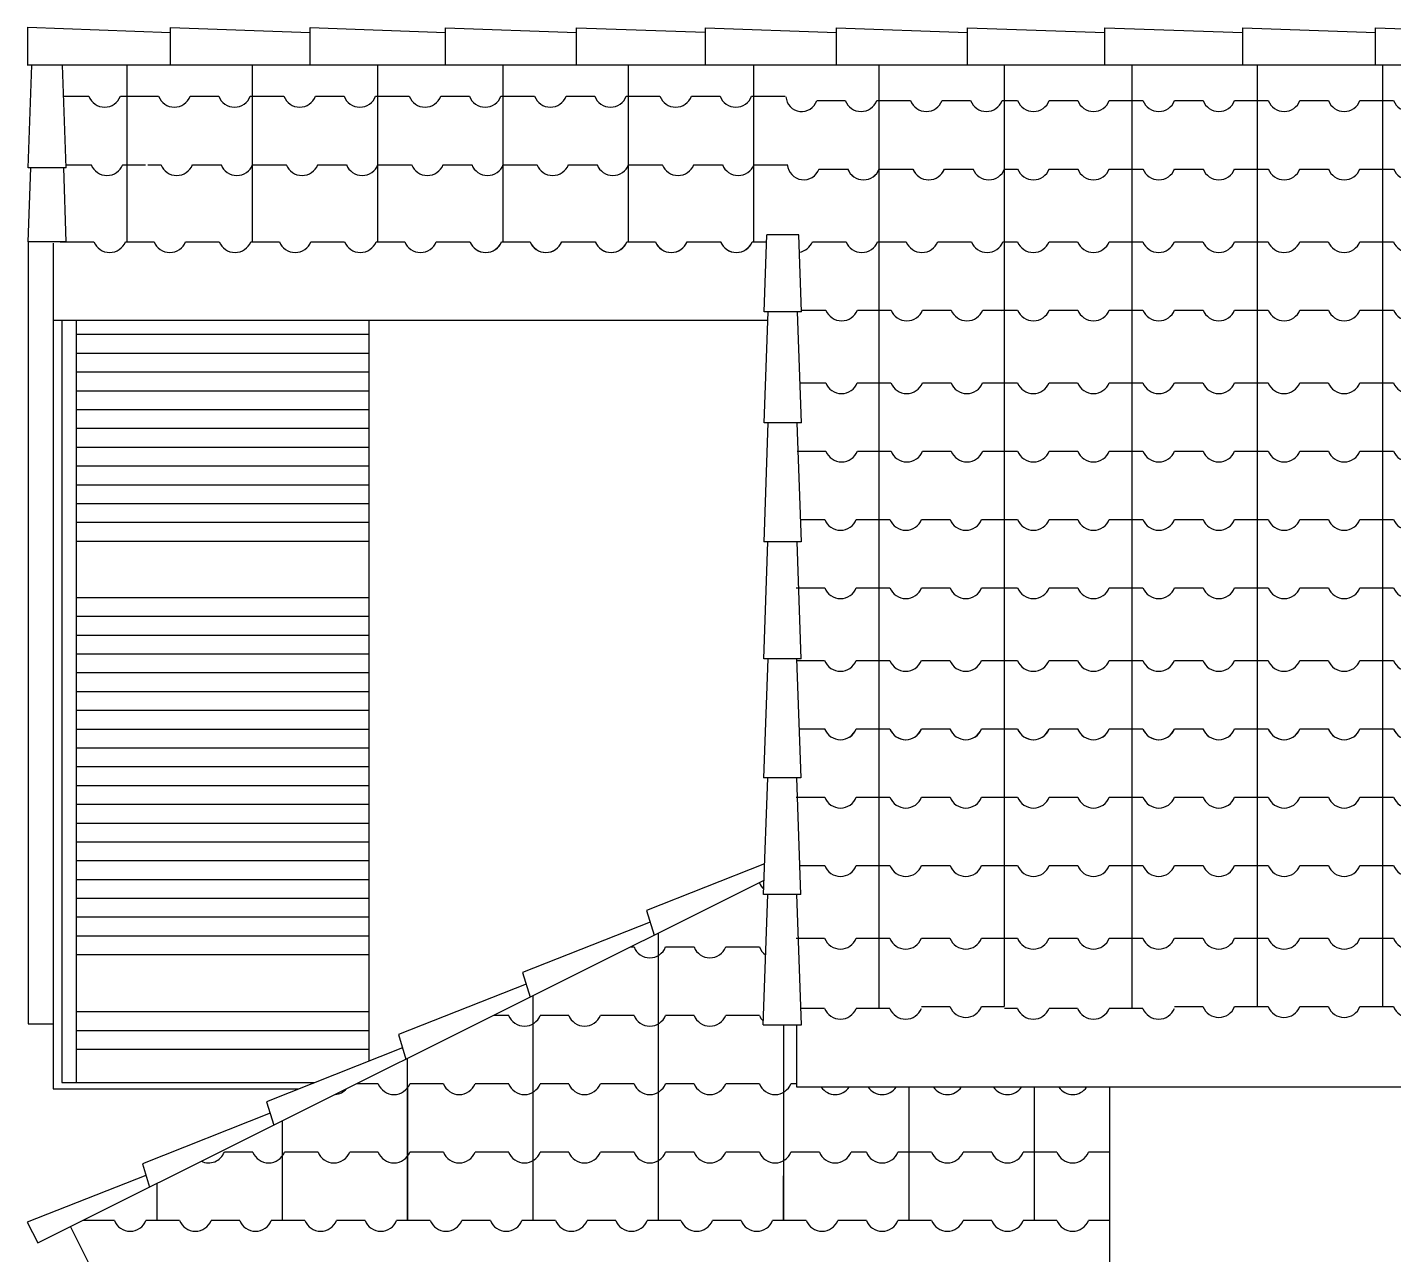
# Model space of a CAD drawing. Extents: x 374.2 to 444.1, y -26.3 to 30.2.
# Drawn here: x 383.017 to 385.415, y -21.227 to -19.072 of the extents above; entities that cross this region are included whole.
import ezdxf

# ---------------------------------------------------------------- set-up
doc = ezdxf.new("R2010")
doc.units = 0
doc.header["$LTSCALE"] = 20
doc.header["$MEASUREMENT"] = 0
for name, color, linetype in [('CORTE', 244, 'CONTINUOUS'), ('JANELA', 5, 'CONTINUOUS'), ('PAREDE', 7, 'CONTINUOUS'), ('TELHADO', 30, 'CONTINUOUS'), ('VISTAL', 30, 'CONTINUOUS'), ('VISTAP', 244, 'CONTINUOUS')]:
    doc.layers.add(name, color=color, linetype=linetype)

msp = doc.modelspace()

# ---------------------------------------------------------------- linework, layer by layer
at = {"layer": 'CORTE', "color": 1, "linetype": 'Continuous'}
for p, q in [((383.1916, -19.1387), (383.1916, -19.4486)), ((383.4116, -19.1387), (383.4116, -19.4486)), ((383.6316, -19.1387), (383.6316, -19.4486)), ((383.8516, -19.1387), (383.8516, -19.4486)), ((384.0716, -19.1387), (384.0716, -19.4486)), ((384.2916, -19.1387), (384.2916, -19.4486)), ((384.5116, -19.1387), (384.5116, -20.7914)), ((384.7316, -19.1387), (384.7316, -20.7914)), ((384.9557, -19.1387), (384.9557, -19.5686)), ((385.1757, -19.1387), (385.1757, -19.5686)), ((385.3957, -19.1387), (385.3957, -19.5686)), ((383.0806, -19.1934), (383.1247, -19.1934)), ((383.1801, -19.1934), (383.2199, -19.1934)), ((383.1801, -19.1934), (383.2199, -19.1934)), ((383.2199, -19.1934), (383.2278, -19.1934)), ((383.2278, -19.1934), (383.2471, -19.1934)), ((383.3025, -19.1934), (383.3526, -19.1934)), ((383.408, -19.1934), (383.4478, -19.1934)), ((383.408, -19.1934), (383.4478, -19.1934)), ((383.4478, -19.1934), (383.4671, -19.1934)), ((383.5225, -19.1934), (383.5726, -19.1934)), ((383.628, -19.1934), (383.6678, -19.1934)), ((383.6678, -19.1934), (383.6871, -19.1934)), ((383.7425, -19.1934), (383.7926, -19.1934)), ((383.848, -19.1934), (383.8878, -19.1934)), ((383.8878, -19.1934), (383.9071, -19.1934)), ((383.9625, -19.1934), (384.0126, -19.1934)), ((384.068, -19.1934), (384.1078, -19.1934)), ((384.068, -19.1934), (384.1078, -19.1934)), ((384.1078, -19.1934), (384.1271, -19.1934)), ((384.1825, -19.1934), (384.2326, -19.1934)), ((384.288, -19.1934), (384.3278, -19.1934)), ((384.3278, -19.1934), (384.3471, -19.1934)), ((384.4023, -19.201), (384.4524, -19.201)), ((384.5078, -19.201), (384.5476, -19.201)), ((384.5476, -19.201), (384.5669, -19.201)), ((384.6223, -19.201), (384.6724, -19.201)), ((384.7278, -19.201), (384.7357, -19.201)), ((384.7357, -19.201), (384.755, -19.201)), ((384.8104, -19.201), (384.8605, -19.201)), ((384.9159, -19.201), (384.9557, -19.201)), ((384.9159, -19.201), (384.9557, -19.201)), ((384.9557, -19.201), (384.975, -19.201)), ((385.0304, -19.201), (385.0805, -19.201)), ((385.1359, -19.201), (385.1757, -19.201)), ((385.1757, -19.201), (385.195, -19.201)), ((385.2504, -19.201), (385.3005, -19.201)), ((385.3559, -19.201), (385.3957, -19.201)), ((385.3957, -19.201), (385.415, -19.201)), ((383.0849, -19.3134), (383.1289, -19.3134)), ((383.1842, -19.3134), (383.224, -19.3134)), ((383.1842, -19.3134), (383.224, -19.3134)), ((383.2284, -19.3134), (383.2319, -19.3134)), ((383.2319, -19.3134), (383.2512, -19.3134)), ((383.3066, -19.3134), (383.3568, -19.3134)), ((383.4121, -19.3134), (383.4519, -19.3134)), ((383.4121, -19.3134), (383.4519, -19.3134)), ((383.4519, -19.3134), (383.4712, -19.3134)), ((383.5266, -19.3134), (383.5768, -19.3134)), ((383.6321, -19.3134), (383.6719, -19.3134)), ((383.6719, -19.3134), (383.6912, -19.3134)), ((383.7466, -19.3134), (383.7968, -19.3134)), ((383.8521, -19.3134), (383.8919, -19.3134)), ((383.8919, -19.3134), (383.9112, -19.3134)), ((383.9666, -19.3134), (384.0168, -19.3134)), ((384.0721, -19.3134), (384.1119, -19.3134)), ((384.0721, -19.3134), (384.1119, -19.3134)), ((384.1119, -19.3134), (384.1312, -19.3134)), ((384.1866, -19.3134), (384.2368, -19.3134)), ((384.2921, -19.3134), (384.3319, -19.3134)), ((384.3319, -19.3134), (384.3512, -19.3134)), ((384.4064, -19.321), (384.4566, -19.321)), ((384.4066, -19.321), (384.4568, -19.321)), ((384.5119, -19.321), (384.5518, -19.321)), ((384.5121, -19.321), (384.5519, -19.321)), ((384.5518, -19.321), (384.5711, -19.321)), ((384.5519, -19.321), (384.5712, -19.321)), ((384.6264, -19.321), (384.6766, -19.321)), ((384.6266, -19.321), (384.6768, -19.321)), ((384.7321, -19.321), (384.7357, -19.321)), ((384.7357, -19.321), (384.755, -19.321)), ((384.8104, -19.321), (384.8605, -19.321)), ((384.9159, -19.321), (384.9557, -19.321)), ((384.9159, -19.321), (384.9557, -19.321)), ((384.9557, -19.321), (384.975, -19.321)), ((385.0304, -19.321), (385.0805, -19.321)), ((385.1359, -19.321), (385.1757, -19.321)), ((385.1757, -19.321), (385.195, -19.321)), ((385.2504, -19.321), (385.3005, -19.321)), ((385.3559, -19.321), (385.3957, -19.321)), ((385.3957, -19.321), (385.415, -19.321)), ((383.0745, -19.4486), (383.1143, -19.4486)), ((383.1143, -19.4486), (383.1336, -19.4486)), ((383.189, -19.4486), (383.2392, -19.4486)), ((383.2945, -19.4486), (383.3343, -19.4486)), ((383.3343, -19.4486), (383.3536, -19.4486)), ((383.409, -19.4486), (383.4592, -19.4486)), ((383.5145, -19.4486), (383.5543, -19.4486)), ((383.5145, -19.4486), (383.5543, -19.4486)), ((383.5543, -19.4486), (383.5736, -19.4486)), ((383.629, -19.4486), (383.6792, -19.4486)), ((383.7345, -19.4486), (383.7743, -19.4486)), ((383.7743, -19.4486), (383.7936, -19.4486)), ((383.849, -19.4486), (383.8992, -19.4486)), ((383.8492, -19.4486), (383.8993, -19.4486)), ((383.9545, -19.4486), (383.9943, -19.4486)), ((383.9545, -19.4486), (383.9943, -19.4486)), ((383.9547, -19.4486), (383.9945, -19.4486)), ((383.9943, -19.4486), (384.0136, -19.4486)), ((383.9943, -19.4486), (384.0136, -19.4486)), ((383.9945, -19.4486), (384.0138, -19.4486)), ((384.069, -19.4486), (384.1192, -19.4486)), ((384.0692, -19.4486), (384.1193, -19.4486)), ((384.1745, -19.4486), (384.2143, -19.4486)), ((384.1747, -19.4486), (384.2145, -19.4486)), ((384.2143, -19.4486), (384.2336, -19.4486)), ((384.2145, -19.4486), (384.2338, -19.4486)), ((384.2892, -19.4486), (384.3142, -19.4486)), ((384.3947, -19.4486), (384.4345, -19.4486)), ((384.4345, -19.4486), (384.4538, -19.4486)), ((384.5092, -19.4486), (384.5593, -19.4486)), ((384.6147, -19.4486), (384.6545, -19.4486)), ((384.6147, -19.4486), (384.6545, -19.4486)), ((384.6545, -19.4486), (384.6738, -19.4486)), ((384.7292, -19.4486), (384.7355, -19.4486)), ((384.7355, -19.4486), (384.7548, -19.4486)), ((384.8102, -19.4486), (384.8603, -19.4486)), ((384.9157, -19.4486), (384.9555, -19.4486)), ((384.9157, -19.4486), (384.9555, -19.4486)), ((384.9555, -19.4486), (384.9748, -19.4486)), ((385.0302, -19.4486), (385.0803, -19.4486)), ((385.1357, -19.4486), (385.1755, -19.4486)), ((385.1755, -19.4486), (385.1948, -19.4486)), ((385.2502, -19.4486), (385.3003, -19.4486)), ((385.3557, -19.4486), (385.3955, -19.4486)), ((385.3955, -19.4486), (385.4148, -19.4486)), ((384.3756, -19.5686), (384.4183, -19.5686)), ((384.3756, -19.5686), (384.4183, -19.5686)), ((384.4737, -19.5686), (384.5135, -19.5686)), ((384.4737, -19.5686), (384.5135, -19.5686)), ((384.5135, -19.5686), (384.5328, -19.5686)), ((384.5135, -19.5686), (384.5328, -19.5686)), ((384.5882, -19.5686), (384.6383, -19.5686)), ((384.5882, -19.5686), (384.6383, -19.5686)), ((384.5882, -19.5686), (384.6383, -19.5686)), ((384.6937, -19.5686), (384.7335, -19.5686)), ((384.6937, -19.5686), (384.7335, -19.5686)), ((384.6937, -19.5686), (384.7335, -19.5686)), ((384.6937, -19.5686), (384.7335, -19.5686)), ((384.6937, -19.5686), (384.7335, -19.5686)), ((384.7335, -19.5686), (384.7357, -19.5686)), ((384.7335, -19.5686), (384.7357, -19.5686)), ((384.7335, -19.5686), (384.7357, -19.5686)), ((384.7335, -19.5686), (384.7357, -19.5686)), ((384.7335, -19.5686), (384.7357, -19.5686)), ((384.7357, -19.5686), (384.755, -19.5686)), ((384.7357, -19.5686), (384.755, -19.5686)), ((384.8104, -19.5686), (384.8605, -19.5686)), ((384.8104, -19.5686), (384.8605, -19.5686)), ((384.9159, -19.5686), (384.9557, -19.5686)), ((384.9159, -19.5686), (384.9557, -19.5686)), ((384.9557, -19.5686), (384.9557, -20.3038)), ((384.9557, -19.5686), (384.975, -19.5686)), ((384.9557, -19.5686), (384.975, -19.5686)), ((385.0304, -19.5686), (385.0805, -19.5686)), ((385.0304, -19.5686), (385.0805, -19.5686)), ((385.0304, -19.5686), (385.0805, -19.5686)), ((385.1359, -19.5686), (385.1757, -19.5686)), ((385.1359, -19.5686), (385.1757, -19.5686)), ((385.1359, -19.5686), (385.1757, -19.5686)), ((385.1359, -19.5686), (385.1757, -19.5686)), ((385.1359, -19.5686), (385.1757, -19.5686)), ((385.1757, -19.5686), (385.195, -19.5686)), ((385.1757, -19.5686), (385.195, -19.5686)), ((385.1757, -19.5686), (385.195, -19.5686)), ((385.1757, -19.5686), (385.195, -19.5686)), ((385.1757, -19.5686), (385.195, -19.5686)), ((385.1757, -19.5686), (385.1757, -20.3038)), ((385.2504, -19.5686), (385.3005, -19.5686)), ((385.2504, -19.5686), (385.3005, -19.5686)), ((385.2504, -19.5686), (385.3005, -19.5686)), ((385.3559, -19.5686), (385.3957, -19.5686)), ((385.3559, -19.5686), (385.3957, -19.5686)), ((385.3559, -19.5686), (385.3957, -19.5686)), ((385.3957, -19.5686), (385.415, -19.5686)), ((385.3957, -19.5686), (385.415, -19.5686)), ((385.3957, -19.5686), (385.415, -19.5686)), ((385.3957, -19.5686), (385.3957, -20.3038)), ((384.3732, -19.6962), (384.4181, -19.6962)), ((384.4735, -19.6962), (384.5133, -19.6962)), ((384.5133, -19.6962), (384.5326, -19.6962)), ((384.588, -19.6962), (384.6381, -19.6962)), ((384.6935, -19.6962), (384.7333, -19.6962)), ((384.73, -19.6962), (384.7355, -19.6962)), ((384.7355, -19.6962), (384.7548, -19.6962)), ((384.8102, -19.6962), (384.8603, -19.6962)), ((384.9157, -19.6962), (384.9555, -19.6962)), ((384.9555, -19.6962), (384.9748, -19.6962)), ((385.0302, -19.6962), (385.0803, -19.6962)), ((385.1357, -19.6962), (385.1755, -19.6962)), ((385.1755, -19.6962), (385.1948, -19.6962)), ((385.2502, -19.6962), (385.3003, -19.6962)), ((385.3557, -19.6962), (385.3955, -19.6962)), ((385.3955, -19.6962), (385.4148, -19.6962)), ((384.3682, -19.8162), (384.4183, -19.8162)), ((384.3682, -19.8162), (384.4183, -19.8162)), ((384.4737, -19.8162), (384.5135, -19.8162)), ((384.4737, -19.8162), (384.5135, -19.8162)), ((384.5135, -19.8162), (384.5328, -19.8162)), ((384.5135, -19.8162), (384.5328, -19.8162)), ((384.5882, -19.8162), (384.6383, -19.8162)), ((384.5882, -19.8162), (384.6383, -19.8162)), ((384.6937, -19.8162), (384.7335, -19.8162)), ((384.6937, -19.8162), (384.7335, -19.8162)), ((384.7273, -19.8162), (384.7357, -19.8162)), ((384.7273, -19.8162), (384.7357, -19.8162)), ((384.7273, -19.8162), (384.7357, -19.8162)), ((384.7357, -19.8162), (384.755, -19.8162)), ((384.7357, -19.8162), (384.755, -19.8162)), ((384.7357, -19.8162), (384.755, -19.8162)), ((384.7357, -19.8162), (384.755, -19.8162)), ((384.8104, -19.8162), (384.8605, -19.8162)), ((384.8104, -19.8162), (384.8605, -19.8162)), ((384.9159, -19.8162), (384.9557, -19.8162)), ((384.9159, -19.8162), (384.9557, -19.8162)), ((384.9557, -19.8162), (384.975, -19.8162)), ((384.9557, -19.8162), (384.975, -19.8162)), ((385.0304, -19.8162), (385.0805, -19.8162)), ((385.0304, -19.8162), (385.0805, -19.8162)), ((385.1359, -19.8162), (385.1757, -19.8162)), ((385.1359, -19.8162), (385.1757, -19.8162)), ((385.1757, -19.8162), (385.195, -19.8162)), ((385.1757, -19.8162), (385.195, -19.8162)), ((385.2504, -19.8162), (385.3005, -19.8162)), ((385.2504, -19.8162), (385.3005, -19.8162)), ((385.3559, -19.8162), (385.3957, -19.8162)), ((385.3559, -19.8162), (385.3957, -19.8162)), ((385.3957, -19.8162), (385.415, -19.8162)), ((385.3957, -19.8162), (385.415, -19.8162)), ((384.3742, -19.9362), (384.4164, -19.9362)), ((384.4718, -19.9362), (384.5116, -19.9362)), ((384.5116, -19.9362), (384.5309, -19.9362)), ((384.5863, -19.9362), (384.6364, -19.9362)), ((384.6918, -19.9362), (384.7316, -19.9362)), ((384.6937, -19.9362), (384.7335, -19.9362)), ((384.7316, -19.9362), (384.7357, -19.9362)), ((384.7357, -19.9362), (384.755, -19.9362)), ((384.7357, -19.9362), (384.755, -19.9362)), ((384.8104, -19.9362), (384.8605, -19.9362)), ((384.9159, -19.9362), (384.9557, -19.9362)), ((384.9557, -19.9362), (384.975, -19.9362)), ((385.0304, -19.9362), (385.0805, -19.9362)), ((385.1359, -19.9362), (385.1757, -19.9362)), ((385.1757, -19.9362), (385.195, -19.9362)), ((385.2504, -19.9362), (385.3005, -19.9362)), ((385.3559, -19.9362), (385.3957, -19.9362)), ((385.3957, -19.9362), (385.415, -19.9362)), ((384.3663, -20.0562), (384.4164, -20.0562)), ((384.4718, -20.0562), (384.5116, -20.0562)), ((384.5116, -20.0562), (384.5309, -20.0562)), ((384.5863, -20.0562), (384.6364, -20.0562)), ((384.6918, -20.0562), (384.7316, -20.0562)), ((384.7281, -20.0562), (384.7357, -20.0562)), ((384.7357, -20.0562), (384.755, -20.0562)), ((384.7357, -20.0562), (384.755, -20.0562)), ((384.8104, -20.0562), (384.8605, -20.0562)), ((384.9159, -20.0562), (384.9557, -20.0562)), ((384.9557, -20.0562), (384.975, -20.0562)), ((385.0304, -20.0562), (385.0805, -20.0562)), ((385.1359, -20.0562), (385.1757, -20.0562)), ((385.1757, -20.0562), (385.195, -20.0562)), ((385.2504, -20.0562), (385.3005, -20.0562)), ((385.3559, -20.0562), (385.3957, -20.0562)), ((385.3957, -20.0562), (385.415, -20.0562)), ((384.3678, -20.1838), (384.4162, -20.1838)), ((384.4716, -20.1838), (384.5114, -20.1838)), ((384.5114, -20.1838), (384.5307, -20.1838)), ((384.5861, -20.1838), (384.6362, -20.1838)), ((384.6916, -20.1838), (384.7314, -20.1838)), ((384.7252, -20.1838), (384.7355, -20.1838)), ((384.7355, -20.1838), (384.7548, -20.1838)), ((384.7355, -20.1838), (384.7548, -20.1838)), ((384.8102, -20.1838), (384.8603, -20.1838)), ((384.9157, -20.1838), (384.9555, -20.1838)), ((384.9555, -20.1838), (384.9748, -20.1838)), ((385.0302, -20.1838), (385.0803, -20.1838)), ((385.1357, -20.1838), (385.1755, -20.1838)), ((385.1755, -20.1838), (385.1948, -20.1838)), ((385.2502, -20.1838), (385.3003, -20.1838)), ((385.3557, -20.1838), (385.3955, -20.1838)), ((385.3955, -20.1838), (385.4148, -20.1838)), ((384.3721, -20.3038), (384.4164, -20.3038)), ((384.3721, -20.3038), (384.4162, -20.3038)), ((384.4716, -20.3038), (384.5114, -20.3038)), ((384.4718, -20.3038), (384.5116, -20.3038)), ((384.5114, -20.3038), (384.5307, -20.3038)), ((384.5116, -20.3038), (384.5309, -20.3038)), ((384.5861, -20.3038), (384.6362, -20.3038)), ((384.5863, -20.3038), (384.6364, -20.3038)), ((384.6916, -20.3038), (384.7314, -20.3038)), ((384.6918, -20.3038), (384.7316, -20.3038)), ((384.7246, -20.3038), (384.7357, -20.3038)), ((384.7295, -20.3038), (384.7355, -20.3038)), ((384.7355, -20.3038), (384.7548, -20.3038)), ((384.7355, -20.3038), (384.7548, -20.3038)), ((384.7357, -20.3038), (384.755, -20.3038)), ((384.7357, -20.3038), (384.755, -20.3038)), ((384.8102, -20.3038), (384.8603, -20.3038)), ((384.8104, -20.3038), (384.8605, -20.3038)), ((384.9157, -20.3038), (384.9555, -20.3038)), ((384.9159, -20.3038), (384.9557, -20.3038)), ((384.9555, -20.3038), (384.9748, -20.3038)), ((384.9557, -20.3038), (384.975, -20.3038)), ((384.9557, -20.3038), (384.9557, -20.7914)), ((385.0302, -20.3038), (385.0803, -20.3038)), ((385.0304, -20.3038), (385.0805, -20.3038)), ((385.1357, -20.3038), (385.1755, -20.3038)), ((385.1359, -20.3038), (385.1757, -20.3038)), ((385.1755, -20.3038), (385.1948, -20.3038)), ((385.1757, -20.3038), (385.195, -20.3038)), ((385.1757, -20.3038), (385.1757, -20.7914)), ((385.2502, -20.3038), (385.3003, -20.3038)), ((385.2504, -20.3038), (385.3005, -20.3038)), ((385.3557, -20.3038), (385.3955, -20.3038)), ((385.3559, -20.3038), (385.3957, -20.3038)), ((385.3955, -20.3038), (385.4148, -20.3038)), ((385.3957, -20.3038), (385.415, -20.3038)), ((385.3957, -20.3038), (385.3957, -20.7914)), ((384.5116, -20.3916), (384.5116, -20.7945)), ((384.7316, -20.3916), (384.7316, -20.7914)), ((384.9557, -20.3916), (384.9557, -20.7945)), ((385.1757, -20.3916), (385.1757, -20.7914)), ((385.3957, -20.3916), (385.3957, -20.7914)), ((384.3663, -20.4238), (384.4164, -20.4238)), ((384.4718, -20.4238), (384.5116, -20.4238)), ((384.5116, -20.4238), (384.5309, -20.4238)), ((384.5863, -20.4238), (384.6364, -20.4238)), ((384.6918, -20.4238), (384.7316, -20.4238)), ((384.726, -20.4238), (384.7357, -20.4238)), ((384.7357, -20.4238), (384.755, -20.4238)), ((384.7357, -20.4238), (384.755, -20.4238)), ((384.8104, -20.4238), (384.8605, -20.4238)), ((384.9159, -20.4238), (384.9557, -20.4238)), ((384.9557, -20.4238), (384.975, -20.4238)), ((385.0304, -20.4238), (385.0805, -20.4238)), ((385.1359, -20.4238), (385.1757, -20.4238)), ((385.1757, -20.4238), (385.195, -20.4238)), ((385.2504, -20.4238), (385.3005, -20.4238)), ((385.3559, -20.4238), (385.3957, -20.4238)), ((385.3957, -20.4238), (385.415, -20.4238)), ((384.3729, -20.5438), (384.4164, -20.5438)), ((384.4718, -20.5438), (384.5116, -20.5438)), ((384.5116, -20.5438), (384.5309, -20.5438)), ((384.5863, -20.5438), (384.6364, -20.5438)), ((384.6918, -20.5438), (384.7316, -20.5438)), ((384.7303, -20.5438), (384.7357, -20.5438)), ((384.7357, -20.5438), (384.755, -20.5438)), ((384.7357, -20.5438), (384.755, -20.5438)), ((384.8104, -20.5438), (384.8605, -20.5438)), ((384.9159, -20.5438), (384.9557, -20.5438)), ((384.9557, -20.5438), (384.975, -20.5438)), ((385.0304, -20.5438), (385.0805, -20.5438)), ((385.1359, -20.5438), (385.1757, -20.5438)), ((385.1757, -20.5438), (385.195, -20.5438)), ((385.2504, -20.5438), (385.3005, -20.5438)), ((385.3559, -20.5438), (385.3957, -20.5438)), ((385.3957, -20.5438), (385.415, -20.5438)), ((384.3661, -20.6714), (384.4162, -20.6714)), ((384.4716, -20.6714), (384.5114, -20.6714)), ((384.5114, -20.6714), (384.5307, -20.6714)), ((384.5861, -20.6714), (384.6362, -20.6714)), ((384.6916, -20.6714), (384.7314, -20.6714)), ((384.7274, -20.6714), (384.7355, -20.6714)), ((384.7355, -20.6714), (384.7548, -20.6714)), ((384.7355, -20.6714), (384.7548, -20.6714)), ((384.8102, -20.6714), (384.8603, -20.6714)), ((384.9157, -20.6714), (384.9555, -20.6714)), ((384.9555, -20.6714), (384.9748, -20.6714)), ((385.0302, -20.6714), (385.0803, -20.6714)), ((385.1357, -20.6714), (385.1755, -20.6714)), ((385.1755, -20.6714), (385.1948, -20.6714)), ((385.2502, -20.6714), (385.3003, -20.6714)), ((385.3557, -20.6714), (385.3955, -20.6714)), ((385.3955, -20.6714), (385.4148, -20.6714)), ((384.5861, -20.7914), (384.6362, -20.7914)), ((384.6916, -20.7914), (384.7314, -20.7914)), ((385.0302, -20.7914), (385.0803, -20.7914)), ((385.1357, -20.7914), (385.1755, -20.7914)), ((385.1755, -20.7914), (385.1948, -20.7914)), ((385.2502, -20.7914), (385.3003, -20.7914)), ((385.3557, -20.7914), (385.3955, -20.7914)), ((385.3955, -20.7914), (385.4148, -20.7914)), ((384.3744, -20.7945), (384.4162, -20.7945)), ((384.4716, -20.7945), (384.5114, -20.7945)), ((384.5114, -20.7945), (384.5307, -20.7945)), ((384.7318, -20.7945), (384.7355, -20.7945)), ((384.7355, -20.7945), (384.7548, -20.7945)), ((384.7355, -20.7945), (384.7548, -20.7945)), ((384.8102, -20.7945), (384.8603, -20.7945)), ((384.9157, -20.7945), (384.9555, -20.7945)), ((384.9555, -20.7945), (384.9748, -20.7945))]:
    msp.add_line(p, q, dxfattribs=at)
for centre, radius, start, end in [((383.1524, -19.1827), 0.0297, 201.0517, 338.9483), ((383.2748, -19.1827), 0.0297, 201.0517, 338.9483), ((383.3803, -19.1827), 0.0297, 201.0517, 338.9483), ((383.4948, -19.1827), 0.0297, 201.0517, 338.9483), ((383.6003, -19.1827), 0.0297, 201.0517, 338.9483), ((383.7148, -19.1827), 0.0297, 201.0517, 338.9483), ((383.8203, -19.1827), 0.0297, 201.0517, 338.9483), ((383.9348, -19.1827), 0.0297, 201.0517, 338.9483), ((384.0403, -19.1827), 0.0297, 201.0517, 338.9483), ((384.1548, -19.1827), 0.0297, 201.0517, 338.9483), ((384.2603, -19.1827), 0.0297, 201.0517, 338.9483), ((384.376, -19.1924), 0.0277, 184.0528, 341.8558), ((384.4801, -19.1903), 0.0297, 201.0517, 338.9483), ((384.5946, -19.1903), 0.0297, 201.0517, 338.9483), ((384.7001, -19.1903), 0.0297, 201.0517, 338.9483), ((384.7827, -19.1903), 0.0297, 201.0517, 338.9483), ((384.8882, -19.1903), 0.0297, 201.0517, 338.9483), ((385.0027, -19.1903), 0.0297, 201.0517, 338.9483), ((385.1082, -19.1903), 0.0297, 201.0517, 338.9483), ((385.2227, -19.1903), 0.0297, 201.0517, 338.9483), ((385.3282, -19.1903), 0.0297, 201.0517, 338.9483), ((385.4427, -19.1903), 0.0297, 201.0517, 338.9483), ((383.1565, -19.3027), 0.0297, 201.0517, 338.9483), ((383.2789, -19.3027), 0.0297, 201.0517, 338.9483), ((383.3845, -19.3027), 0.0297, 201.0517, 338.9483), ((383.4989, -19.3027), 0.0297, 201.0517, 338.9483), ((383.6045, -19.3027), 0.0297, 201.0517, 338.9483), ((383.7189, -19.3027), 0.0297, 201.0517, 338.9483), ((383.8245, -19.3027), 0.0297, 201.0517, 338.9483), ((383.9389, -19.3027), 0.0297, 201.0517, 338.9483), ((384.0445, -19.3027), 0.0297, 201.0517, 338.9483), ((384.1589, -19.3027), 0.0297, 201.0517, 338.9483), ((384.2645, -19.3027), 0.0297, 201.0517, 338.9483), ((384.3794, -19.311), 0.0289, 184.6744, 339.9327), ((384.4843, -19.3103), 0.0297, 201.0517, 338.9483), ((384.4845, -19.3103), 0.0297, 201.0517, 338.9483), ((384.5987, -19.3103), 0.0297, 201.0517, 338.9483), ((384.5989, -19.3103), 0.0297, 201.0517, 338.9483), ((384.7043, -19.3103), 0.0297, 201.0517, 338.9483), ((384.7827, -19.3103), 0.0297, 201.0517, 338.9483), ((384.8882, -19.3103), 0.0297, 201.0517, 338.9483), ((385.0027, -19.3103), 0.0297, 201.0517, 338.9483), ((385.1082, -19.3103), 0.0297, 201.0517, 338.9483), ((385.2227, -19.3103), 0.0297, 201.0517, 338.9483), ((385.3282, -19.3103), 0.0297, 201.0517, 338.9483), ((385.4427, -19.3103), 0.0297, 201.0517, 338.9483), ((383.1613, -19.4379), 0.0297, 201.0517, 338.9483), ((383.2668, -19.4379), 0.0297, 201.0517, 338.9483), ((383.3813, -19.4379), 0.0297, 201.0517, 338.9483), ((383.4868, -19.4379), 0.0297, 201.0517, 338.9483), ((383.6013, -19.4379), 0.0297, 201.0517, 338.9483), ((383.7068, -19.4379), 0.0297, 201.0517, 338.9483), ((383.8213, -19.4379), 0.0297, 201.0517, 338.9483), ((383.8215, -19.4379), 0.0297, 201.0517, 338.9483), ((383.9268, -19.4379), 0.0297, 201.0517, 338.9483), ((383.927, -19.4379), 0.0297, 201.0517, 338.9483), ((384.0413, -19.4379), 0.0297, 201.0517, 338.9483), ((384.0413, -19.4379), 0.0297, 201.0517, 338.9483), ((384.0415, -19.4379), 0.0297, 201.0517, 338.9483), ((384.1468, -19.4379), 0.0297, 201.0517, 338.9483), ((384.147, -19.4379), 0.0297, 201.0517, 338.9483), ((384.2613, -19.4379), 0.0297, 201.0517, 338.9483), ((384.2615, -19.4379), 0.0297, 201.0517, 338.9483), ((384.367, -19.4379), 0.0297, 279.5317, 338.9483), ((384.4815, -19.4379), 0.0297, 201.0517, 338.9483), ((384.587, -19.4379), 0.0297, 201.0517, 338.9483), ((384.7015, -19.4379), 0.0297, 201.0517, 338.9483), ((384.7825, -19.4379), 0.0297, 201.0517, 338.9483), ((384.888, -19.4379), 0.0297, 201.0517, 338.9483), ((385.0025, -19.4379), 0.0297, 201.0517, 338.9483), ((385.108, -19.4379), 0.0297, 201.0517, 338.9483), ((385.2225, -19.4379), 0.0297, 201.0517, 338.9483), ((385.328, -19.4379), 0.0297, 201.0517, 338.9483), ((385.4425, -19.4379), 0.0297, 201.0517, 338.9483), ((384.446, -19.5579), 0.0297, 201.0517, 338.9483), ((384.446, -19.5579), 0.0297, 201.0517, 338.9483), ((384.5605, -19.5579), 0.0297, 201.0517, 338.9483), ((384.5605, -19.5579), 0.0297, 201.0517, 338.9483), ((384.5605, -19.5579), 0.0297, 201.0517, 338.9483), ((384.666, -19.5579), 0.0297, 201.0517, 338.9483), ((384.666, -19.5579), 0.0297, 201.0517, 338.9483), ((384.666, -19.5579), 0.0297, 201.0517, 338.9483), ((384.7827, -19.5579), 0.0297, 201.0517, 338.9483), ((384.7827, -19.5579), 0.0297, 201.0517, 338.9483), ((384.8882, -19.5579), 0.0297, 201.0517, 338.9483), ((384.8882, -19.5579), 0.0297, 201.0517, 338.9483), ((385.0027, -19.5579), 0.0297, 201.0517, 338.9483), ((385.0027, -19.5579), 0.0297, 201.0517, 338.9483), ((385.0027, -19.5579), 0.0297, 201.0517, 338.9483), ((385.1082, -19.5579), 0.0297, 201.0517, 338.9483), ((385.1082, -19.5579), 0.0297, 201.0517, 338.9483), ((385.1082, -19.5579), 0.0297, 201.0517, 338.9483), ((385.2227, -19.5579), 0.0297, 201.0517, 338.9483), ((385.2227, -19.5579), 0.0297, 201.0517, 338.9483), ((385.2227, -19.5579), 0.0297, 201.0517, 338.9483), ((385.2227, -19.5579), 0.0297, 201.0517, 338.9483), ((385.2227, -19.5579), 0.0297, 201.0517, 338.9483), ((385.3282, -19.5579), 0.0297, 201.0517, 338.9483), ((385.3282, -19.5579), 0.0297, 201.0517, 338.9483), ((385.3282, -19.5579), 0.0297, 201.0517, 338.9483), ((385.4427, -19.5579), 0.0297, 201.0517, 338.9483), ((385.4427, -19.5579), 0.0297, 201.0517, 338.9483), ((385.4427, -19.5579), 0.0297, 201.0517, 338.9483), ((384.4458, -19.6855), 0.0297, 201.0517, 338.9483), ((384.5603, -19.6855), 0.0297, 201.0517, 338.9483), ((384.6658, -19.6855), 0.0297, 201.0517, 338.9483), ((384.7825, -19.6855), 0.0297, 201.0517, 338.9483), ((384.888, -19.6855), 0.0297, 201.0517, 338.9483), ((385.0025, -19.6855), 0.0297, 201.0517, 338.9483), ((385.108, -19.6855), 0.0297, 201.0517, 338.9483), ((385.2225, -19.6855), 0.0297, 201.0517, 338.9483), ((385.328, -19.6855), 0.0297, 201.0517, 338.9483), ((385.4425, -19.6855), 0.0297, 201.0517, 338.9483), ((384.446, -19.8055), 0.0297, 201.0517, 338.9483), ((384.446, -19.8055), 0.0297, 201.0517, 338.9483), ((384.5605, -19.8055), 0.0297, 201.0517, 338.9483), ((384.5605, -19.8055), 0.0297, 201.0517, 338.9483), ((384.666, -19.8055), 0.0297, 201.0517, 338.9483), ((384.666, -19.8055), 0.0297, 201.0517, 338.9483), ((384.7827, -19.8055), 0.0297, 201.0517, 338.9483), ((384.7827, -19.8055), 0.0297, 201.0517, 338.9483), ((384.8882, -19.8055), 0.0297, 201.0517, 338.9483), ((384.8882, -19.8055), 0.0297, 201.0517, 338.9483), ((385.0027, -19.8055), 0.0297, 201.0517, 338.9483), ((385.0027, -19.8055), 0.0297, 201.0517, 338.9483), ((385.1082, -19.8055), 0.0297, 201.0517, 338.9483), ((385.1082, -19.8055), 0.0297, 201.0517, 338.9483), ((385.2227, -19.8055), 0.0297, 201.0517, 338.9483), ((385.2227, -19.8055), 0.0297, 201.0517, 338.9483), ((385.3282, -19.8055), 0.0297, 201.0517, 338.9483), ((385.3282, -19.8055), 0.0297, 201.0517, 338.9483), ((385.4427, -19.8055), 0.0297, 201.0517, 338.9483), ((385.4427, -19.8055), 0.0297, 201.0517, 338.9483), ((384.4441, -19.9255), 0.0297, 201.0517, 338.9483), ((384.5586, -19.9255), 0.0297, 201.0517, 338.9483), ((384.6641, -19.9255), 0.0297, 201.0517, 338.9483), ((384.7827, -19.9255), 0.0297, 201.0517, 338.9483), ((384.8882, -19.9255), 0.0297, 201.0517, 338.9483), ((385.0027, -19.9255), 0.0297, 201.0517, 338.9483), ((385.1082, -19.9255), 0.0297, 201.0517, 338.9483), ((385.2227, -19.9255), 0.0297, 201.0517, 338.9483), ((385.3282, -19.9255), 0.0297, 201.0517, 338.9483), ((385.4427, -19.9255), 0.0297, 201.0517, 338.9483), ((384.4441, -20.0455), 0.0297, 201.0517, 338.9483), ((384.5586, -20.0455), 0.0297, 201.0517, 338.9483), ((384.6641, -20.0455), 0.0297, 201.0517, 338.9483), ((384.7827, -20.0455), 0.0297, 201.0517, 338.9483), ((384.8882, -20.0455), 0.0297, 201.0517, 338.9483), ((385.0027, -20.0455), 0.0297, 201.0517, 338.9483), ((385.1082, -20.0455), 0.0297, 201.0517, 338.9483), ((385.2227, -20.0455), 0.0297, 201.0517, 338.9483), ((385.3282, -20.0455), 0.0297, 201.0517, 338.9483), ((385.4427, -20.0455), 0.0297, 201.0517, 338.9483), ((384.4439, -20.1732), 0.0297, 201.0517, 338.9483), ((384.5584, -20.1732), 0.0297, 201.0517, 338.9483), ((384.6639, -20.1732), 0.0297, 201.0517, 338.9483), ((384.7825, -20.1732), 0.0297, 201.0517, 338.9483), ((384.888, -20.1732), 0.0297, 201.0517, 338.9483), ((385.0025, -20.1732), 0.0297, 201.0517, 338.9483), ((385.108, -20.1732), 0.0297, 201.0517, 338.9483), ((385.2225, -20.1732), 0.0297, 201.0517, 338.9483), ((385.328, -20.1732), 0.0297, 201.0517, 338.9483), ((385.4425, -20.1732), 0.0297, 201.0517, 338.9483), ((384.4439, -20.2932), 0.0297, 201.0517, 338.9483), ((384.4441, -20.2932), 0.0297, 201.0517, 338.9483), ((384.5584, -20.2932), 0.0297, 201.0517, 338.9483), ((384.5586, -20.2932), 0.0297, 201.0517, 338.9483), ((384.6639, -20.2932), 0.0297, 201.0517, 338.9483), ((384.6641, -20.2932), 0.0297, 201.0517, 338.9483), ((384.7825, -20.2932), 0.0297, 201.0517, 338.9483), ((384.7827, -20.2932), 0.0297, 201.0517, 338.9483), ((384.888, -20.2932), 0.0297, 201.0517, 338.9483), ((384.8882, -20.2932), 0.0297, 201.0517, 338.9483), ((385.0025, -20.2932), 0.0297, 201.0517, 338.9483), ((385.0027, -20.2932), 0.0297, 201.0517, 338.9483), ((385.108, -20.2932), 0.0297, 201.0517, 338.9483), ((385.1082, -20.2932), 0.0297, 201.0517, 338.9483), ((385.2225, -20.2932), 0.0297, 201.0517, 338.9483), ((385.2227, -20.2932), 0.0297, 201.0517, 338.9483), ((385.328, -20.2932), 0.0297, 201.0517, 338.9483), ((385.3282, -20.2932), 0.0297, 201.0517, 338.9483), ((385.4425, -20.2932), 0.0297, 201.0517, 338.9483), ((385.4427, -20.2932), 0.0297, 201.0517, 338.9483), ((384.4441, -20.4132), 0.0297, 201.0517, 338.9483), ((384.5586, -20.4132), 0.0297, 201.0517, 338.9483), ((384.6641, -20.4132), 0.0297, 201.0517, 338.9483), ((384.7827, -20.4132), 0.0297, 201.0517, 338.9483), ((384.8882, -20.4132), 0.0297, 201.0517, 338.9483), ((385.0027, -20.4132), 0.0297, 201.0517, 338.9483), ((385.1082, -20.4132), 0.0297, 201.0517, 338.9483), ((385.2227, -20.4132), 0.0297, 201.0517, 338.9483), ((385.3282, -20.4132), 0.0297, 201.0517, 338.9483), ((385.4427, -20.4132), 0.0297, 201.0517, 338.9483), ((384.4441, -20.5332), 0.0297, 201.0517, 338.9483), ((384.5586, -20.5332), 0.0297, 201.0517, 338.9483), ((384.6641, -20.5332), 0.0297, 201.0517, 338.9483), ((384.7827, -20.5332), 0.0297, 201.0517, 338.9483), ((384.8882, -20.5332), 0.0297, 201.0517, 338.9483), ((385.0027, -20.5332), 0.0297, 201.0517, 338.9483), ((385.1082, -20.5332), 0.0297, 201.0517, 338.9483), ((385.2227, -20.5332), 0.0297, 201.0517, 338.9483), ((385.3282, -20.5332), 0.0297, 201.0517, 338.9483), ((385.4427, -20.5332), 0.0297, 201.0517, 338.9483), ((384.4439, -20.6608), 0.0297, 201.0517, 338.9483), ((384.5584, -20.6608), 0.0297, 201.0517, 338.9483), ((384.6639, -20.6608), 0.0297, 201.0517, 338.9483), ((384.7825, -20.6608), 0.0297, 201.0517, 338.9483), ((384.888, -20.6608), 0.0297, 201.0517, 338.9483), ((385.0025, -20.6608), 0.0297, 201.0517, 338.9483), ((385.108, -20.6608), 0.0297, 201.0517, 338.9483), ((385.2225, -20.6608), 0.0297, 201.0517, 338.9483), ((385.328, -20.6608), 0.0297, 201.0517, 338.9483), ((385.4425, -20.6608), 0.0297, 201.0517, 338.9483), ((384.6639, -20.7808), 0.0297, 201.0517, 338.9483), ((385.108, -20.7808), 0.0297, 201.0517, 338.9483), ((385.2225, -20.7808), 0.0297, 201.0517, 338.9483), ((385.328, -20.7808), 0.0297, 201.0517, 338.9483), ((385.4425, -20.7808), 0.0297, 201.0517, 338.9483), ((384.4439, -20.7839), 0.0297, 201.0517, 338.9483), ((384.5584, -20.7839), 0.0297, 201.0517, 338.9483), ((384.7825, -20.7839), 0.0297, 201.0517, 338.9483), ((384.888, -20.7839), 0.0297, 201.0517, 338.9483), ((385.0025, -20.7839), 0.0297, 201.0517, 338.9483)]:
    msp.add_arc(centre, radius, start, end, dxfattribs=at)
at = {"layer": 'JANELA', "color": 1}
for p, q in [((383.0851, -19.3188), (383.0182, -19.3188)), ((383.0851, -19.4486), (383.0179, -19.4486)), ((384.3082, -20.8234), (384.3754, -20.8234))]:
    msp.add_line(p, q, dxfattribs=at)
at = {"layer": 'PAREDE', "color": 5}
msp.add_line((384.9167, -23.5501), (384.9167, -20.9331), dxfattribs=at)
at = {"layer": 'TELHADO', "color": 1, "linetype": 'Continuous'}
for p, q in [((383.0623, -19.4511), (383.0623, -19.5871)), ((383.6167, -20.8874), (383.6167, -19.5871))]:
    msp.add_line(p, q, dxfattribs=at)
at = {"layer": 'TELHADO', "color": 1}
msp.add_line((384.3675, -20.9331), (384.3675, -20.8234), dxfattribs=at)
at = {"layer": 'VISTAL', "color": 30, "linetype": 'Continuous'}
for p, q in [((383.0179, -19.4486), (383.0179, -20.8217)), ((383.0623, -19.5871), (383.0623, -20.936)), ((383.0773, -19.5871), (383.0773, -20.9246)), ((383.1023, -19.5871), (383.1023, -20.9246)), ((383.1032, -19.6112), (383.6172, -19.6112)), ((383.1032, -19.6442), (383.6172, -19.6442)), ((383.1032, -19.6772), (383.6172, -19.6772)), ((383.1032, -19.7102), (383.6172, -19.7102)), ((383.1032, -19.7432), (383.6172, -19.7432)), ((383.1032, -19.7762), (383.6172, -19.7762)), ((383.1032, -19.8092), (383.6172, -19.8092)), ((383.1032, -19.8422), (383.6172, -19.8422)), ((383.1032, -19.8752), (383.6172, -19.8752)), ((383.1032, -19.9082), (383.6172, -19.9082)), ((383.1032, -19.9412), (383.6172, -19.9412)), ((383.1032, -19.9742), (383.6172, -19.9742)), ((383.1032, -20.0732), (383.6172, -20.0732)), ((383.1032, -20.1062), (383.6172, -20.1062)), ((383.1032, -20.1392), (383.6172, -20.1392)), ((383.1032, -20.1722), (383.6172, -20.1722)), ((383.1032, -20.2052), (383.6172, -20.2052)), ((383.1032, -20.2382), (383.6172, -20.2382)), ((383.1032, -20.2712), (383.6172, -20.2712)), ((383.1032, -20.3042), (383.6172, -20.3042)), ((383.1032, -20.3372), (383.6172, -20.3372)), ((383.1032, -20.3702), (383.6172, -20.3702)), ((383.1032, -20.4032), (383.6172, -20.4032)), ((383.1032, -20.4362), (383.6172, -20.4362)), ((383.1032, -20.4692), (383.6172, -20.4692)), ((383.1032, -20.5022), (383.6172, -20.5022)), ((383.1032, -20.5352), (383.6172, -20.5352)), ((383.1032, -20.5682), (383.6172, -20.5682)), ((383.1032, -20.6012), (383.6172, -20.6012)), ((383.1032, -20.6342), (383.6172, -20.6342)), ((383.1032, -20.6672), (383.6172, -20.6672)), ((383.1032, -20.7002), (383.6172, -20.7002)), ((383.1032, -20.8002), (383.6172, -20.8002)), ((383.0179, -20.8217), (383.0623, -20.8217)), ((383.1032, -20.8332), (383.6172, -20.8332)), ((383.1032, -20.8662), (383.6172, -20.8662)), ((383.0623, -20.936), (383.4935, -20.936)), ((383.0773, -20.9246), (383.5203, -20.9246))]:
    msp.add_line(p, q, dxfattribs=at)
at = {"layer": 'VISTAL', "color": 1, "linetype": 'Continuous'}
for p, q in [((384.3162, -19.5871), (383.0623, -19.5871)), ((391.5684, -20.9331), (384.3675, -20.9331))]:
    msp.add_line(p, q, dxfattribs=at)
at = {"layer": 'VISTAP', "color": 1, "linetype": 'Continuous'}
for p, q in [((383.0177, -19.1387), (383.0177, -19.0722)), ((383.0177, -19.0722), (383.2682, -19.0813)), ((383.2682, -19.1387), (383.2682, -19.0726)), ((383.2682, -19.0726), (383.5134, -19.0814)), ((383.5134, -19.1387), (383.5134, -19.0727)), ((383.5134, -19.0727), (383.7507, -19.0812)), ((383.7507, -19.0729), (383.9807, -19.0811)), ((383.7507, -19.1387), (383.7507, -19.0729)), ((383.9807, -19.0729), (384.2071, -19.081)), ((383.9807, -19.1387), (383.9807, -19.0729)), ((384.2071, -19.0729), (384.4371, -19.0811)), ((384.2071, -19.1387), (384.2071, -19.0729)), ((384.4371, -19.0729), (384.6671, -19.0811)), ((384.4371, -19.1387), (384.4371, -19.0729)), ((384.6671, -19.0729), (384.9078, -19.0815)), ((384.6671, -19.1387), (384.6671, -19.0729)), ((384.9078, -19.0729), (385.1502, -19.0816)), ((384.9078, -19.1387), (384.9078, -19.0729)), ((385.1502, -19.0729), (385.3833, -19.0812)), ((385.1502, -19.1387), (385.1502, -19.0729)), ((385.3833, -19.1387), (385.3833, -19.0729)), ((385.3833, -19.0729), (385.6133, -19.0811)), ((387.7125, -19.1387), (383.0167, -19.1387)), ((383.018, -19.3188), (383.0244, -19.1387)), ((383.0851, -19.3188), (383.0787, -19.1387)), ((383.0179, -19.4486), (383.0226, -19.3188)), ((383.0851, -19.4486), (383.0805, -19.3188)), ((384.3098, -19.5718), (384.3146, -19.4365)), ((384.3708, -19.4365), (384.3146, -19.4365)), ((384.3757, -19.5718), (384.3708, -19.4365)), ((384.3757, -19.5718), (384.3098, -19.5718)), ((384.3098, -19.7665), (384.3168, -19.5718)), ((384.3757, -19.7665), (384.3687, -19.5718)), ((384.726, -19.5713), (384.726, -19.5712)), ((384.3757, -19.7665), (384.3098, -19.7665)), ((384.3098, -19.9757), (384.3173, -19.7665)), ((384.3756, -19.9757), (384.3681, -19.7665)), ((384.3752, -19.9757), (384.3093, -19.9757)), ((384.3093, -20.1807), (384.3167, -19.9757)), ((384.3752, -20.1807), (384.3678, -19.9757)), ((384.3752, -20.1807), (384.3093, -20.1807)), ((384.3093, -20.39), (384.3168, -20.1807)), ((384.3752, -20.39), (384.3676, -20.1807)), ((384.3747, -20.39), (384.3089, -20.39)), ((384.3089, -20.595), (384.3163, -20.39)), ((384.3747, -20.595), (384.3674, -20.39)), ((384.3082, -20.8234), (384.3164, -20.595)), ((384.3747, -20.595), (384.3089, -20.595)), ((384.3754, -20.8234), (384.3672, -20.595))]:
    msp.add_line(p, q, dxfattribs=at)
at = {"layer": 'VISTAP', "color": 244, "linetype": 'Continuous'}
for p, q in [((384.3108, -20.541), (384.1038, -20.6228)), ((383.0354, -21.2062), (384.3098, -20.5697)), ((384.1038, -20.6228), (384.117, -20.666)), ((384.11, -20.6432), (383.886, -20.7317)), ((384.124, -20.6625), (384.124, -21.1669)), ((384.0816, -20.6869), (384.0753, -20.6869)), ((384.1871, -20.6869), (384.1369, -20.6869)), ((384.2618, -20.6869), (384.2425, -20.6869)), ((384.3016, -20.6869), (384.2616, -20.6869)), ((383.886, -20.7317), (383.8991, -20.7748)), ((383.8922, -20.7521), (383.6682, -20.8406)), ((383.904, -20.7724), (383.904, -21.1669)), ((383.8616, -20.8069), (383.835, -20.8069)), ((383.9671, -20.8069), (383.9169, -20.8069)), ((384.0418, -20.8069), (384.0225, -20.8069)), ((384.0816, -20.8069), (384.0418, -20.8069)), ((384.1871, -20.8069), (384.1369, -20.8069)), ((384.2618, -20.8069), (384.2425, -20.8069)), ((384.3016, -20.8069), (384.2616, -20.8069)), ((383.6682, -20.8406), (383.6813, -20.8836)), ((384.344, -20.8234), (384.344, -21.1669)), ((383.6754, -20.8642), (383.4366, -20.9585)), ((383.684, -21.1669), (383.684, -20.8823)), ((383.6326, -20.9269), (383.5948, -20.9269)), ((383.684, -20.9311), (383.684, -21.1669)), ((383.684, -20.9311), (383.684, -21.0392)), ((383.7073, -20.9269), (383.688, -20.9269)), ((383.7471, -20.9269), (383.7071, -20.9269)), ((383.8218, -20.9269), (383.8025, -20.9269)), ((383.8616, -20.9269), (383.8218, -20.9269)), ((383.9671, -20.9269), (383.9169, -20.9269)), ((384.0418, -20.9269), (384.0225, -20.9269)), ((384.0816, -20.9269), (384.0418, -20.9269)), ((384.1871, -20.9269), (384.1369, -20.9269)), ((384.2618, -20.9269), (384.2425, -20.9269)), ((384.3016, -20.9269), (384.2616, -20.9269)), ((384.3675, -20.9269), (384.3569, -20.9269)), ((384.564, -20.9331), (384.564, -21.1669)), ((384.784, -20.9331), (384.784, -21.1669)), ((383.4366, -20.9585), (383.4492, -20.9996)), ((383.4428, -20.9789), (383.2188, -21.0674)), ((383.464, -20.9922), (383.464, -21.1669)), ((383.4126, -21.0469), (383.3625, -21.0469)), ((383.4873, -21.0469), (383.468, -21.0469)), ((383.5271, -21.0469), (383.4873, -21.0469)), ((383.6326, -21.0469), (383.5825, -21.0469)), ((383.7073, -21.0469), (383.688, -21.0469)), ((383.7471, -21.0469), (383.7071, -21.0469)), ((383.8218, -21.0469), (383.8025, -21.0469)), ((383.8616, -21.0469), (383.8218, -21.0469)), ((383.9671, -21.0469), (383.9169, -21.0469)), ((384.0418, -21.0469), (384.0225, -21.0469)), ((384.0816, -21.0469), (384.0418, -21.0469)), ((384.1871, -21.0469), (384.1369, -21.0469)), ((384.2618, -21.0469), (384.2425, -21.0469)), ((384.3016, -21.0469), (384.2616, -21.0469)), ((384.4071, -21.0469), (384.3569, -21.0469)), ((384.4818, -21.0469), (384.4625, -21.0469)), ((384.4895, -21.0469), (384.4818, -21.0469)), ((384.5642, -21.0469), (384.5449, -21.0469)), ((384.604, -21.0469), (384.5642, -21.0469)), ((384.7095, -21.0469), (384.6593, -21.0469)), ((384.7842, -21.0469), (384.7649, -21.0469)), ((384.824, -21.0469), (384.7842, -21.0469)), ((384.9167, -21.0469), (384.8793, -21.0469)), ((383.2188, -21.0674), (383.2313, -21.1084)), ((383.225, -21.0878), (383.0167, -21.1701)), ((383.244, -21.1021), (383.244, -21.1669)), ((384.124, -21.0885), (384.124, -21.1669)), ((384.344, -21.1669), (384.344, -21.0885)), ((383.0167, -21.1701), (383.0354, -21.2062)), ((383.1297, -21.1669), (383.1143, -21.1669)), ((383.1695, -21.1669), (383.1297, -21.1669)), ((383.2442, -21.1669), (383.2249, -21.1669)), ((383.284, -21.1669), (383.2442, -21.1669)), ((383.3895, -21.1669), (383.3393, -21.1669)), ((383.4642, -21.1669), (383.4449, -21.1669)), ((383.504, -21.1669), (383.4642, -21.1669)), ((383.6095, -21.1669), (383.5593, -21.1669)), ((383.6842, -21.1669), (383.6649, -21.1669)), ((383.724, -21.1669), (383.684, -21.1669)), ((383.8295, -21.1669), (383.7793, -21.1669)), ((383.9042, -21.1669), (383.8849, -21.1669)), ((383.944, -21.1669), (383.9042, -21.1669)), ((384.0495, -21.1669), (383.9993, -21.1669)), ((384.1242, -21.1669), (384.1049, -21.1669)), ((384.164, -21.1669), (384.1242, -21.1669)), ((384.2695, -21.1669), (384.2193, -21.1669)), ((384.3442, -21.1669), (384.3249, -21.1669)), ((384.384, -21.1669), (384.344, -21.1669)), ((384.4895, -21.1669), (384.4393, -21.1669)), ((384.5642, -21.1669), (384.5449, -21.1669)), ((384.604, -21.1669), (384.5642, -21.1669)), ((384.7095, -21.1669), (384.6593, -21.1669)), ((384.7842, -21.1669), (384.7649, -21.1669)), ((384.824, -21.1669), (384.7842, -21.1669)), ((384.9167, -21.1669), (384.8793, -21.1669)), ((383.0922, -21.1779), (383.1575, -21.3085))]:
    msp.add_line(p, q, dxfattribs=at)
for centre, start, end in [((384.3293, -20.5634), 201.0517, 227.5116), ((384.1093, -20.6762), 201.0517, 338.9483), ((384.2148, -20.6762), 201.0517, 338.9483), ((384.3293, -20.6762), 201.0517, 235.8307), ((383.8893, -20.7962), 201.0517, 338.9483), ((383.9948, -20.7962), 201.0517, 338.9483), ((384.1093, -20.7962), 201.0517, 338.9483), ((384.2148, -20.7962), 201.0517, 338.9483), ((384.3293, -20.7962), 201.0517, 225.3286), ((383.5548, -20.9162), 274.0577, 319.0264), ((383.6603, -20.9162), 201.0517, 338.9483), ((383.7748, -20.9162), 201.0517, 338.9483), ((383.8893, -20.9162), 201.0517, 338.9483), ((383.9948, -20.9162), 201.0517, 338.9483), ((384.1093, -20.9162), 201.0517, 338.9483), ((384.2148, -20.9162), 201.0517, 338.9483), ((384.3293, -20.9162), 201.0517, 338.9483), ((384.4348, -20.9162), 214.6504, 325.3496), ((384.5172, -20.9162), 214.6504, 325.3496), ((384.6317, -20.9162), 214.6504, 325.3496), ((384.7372, -20.9162), 214.6504, 325.3496), ((384.8517, -20.9162), 214.6504, 325.3496), ((383.3348, -21.0362), 244.7919, 338.9483), ((383.4403, -21.0362), 201.0517, 338.9483), ((383.5548, -21.0362), 201.0517, 338.9483), ((383.6603, -21.0362), 201.0517, 338.9483), ((383.7748, -21.0362), 201.0517, 338.9483), ((383.8893, -21.0362), 201.0517, 338.9483), ((383.9948, -21.0362), 201.0517, 338.9483), ((384.1093, -21.0362), 201.0517, 338.9483), ((384.2148, -21.0362), 201.0517, 338.9483), ((384.3293, -21.0362), 201.0517, 338.9483), ((384.4348, -21.0362), 201.0517, 338.9483), ((384.5172, -21.0362), 201.0517, 338.9483), ((384.6317, -21.0362), 201.0517, 338.9483), ((384.7372, -21.0362), 201.0517, 338.9483), ((384.8517, -21.0362), 201.0517, 338.9483), ((383.1972, -21.1562), 201.0517, 338.9483), ((383.3117, -21.1562), 201.0517, 338.9483), ((383.4172, -21.1562), 201.0517, 338.9483), ((383.5317, -21.1562), 201.0517, 338.9483), ((383.6372, -21.1562), 201.0517, 338.9483), ((383.7517, -21.1562), 201.0517, 338.9483), ((383.8572, -21.1562), 201.0517, 338.9483), ((383.9717, -21.1562), 201.0517, 338.9483), ((384.0772, -21.1562), 201.0517, 338.9483), ((384.1917, -21.1562), 201.0517, 338.9483), ((384.2972, -21.1562), 201.0517, 338.9483), ((384.4117, -21.1562), 201.0517, 338.9483), ((384.5172, -21.1562), 201.0517, 338.9483), ((384.6317, -21.1562), 201.0517, 338.9483), ((384.7372, -21.1562), 201.0517, 338.9483), ((384.8517, -21.1562), 201.0517, 338.9483)]:
    msp.add_arc(centre, 0.0297, start, end, dxfattribs=at)

doc.saveas('drawing.dxf')
